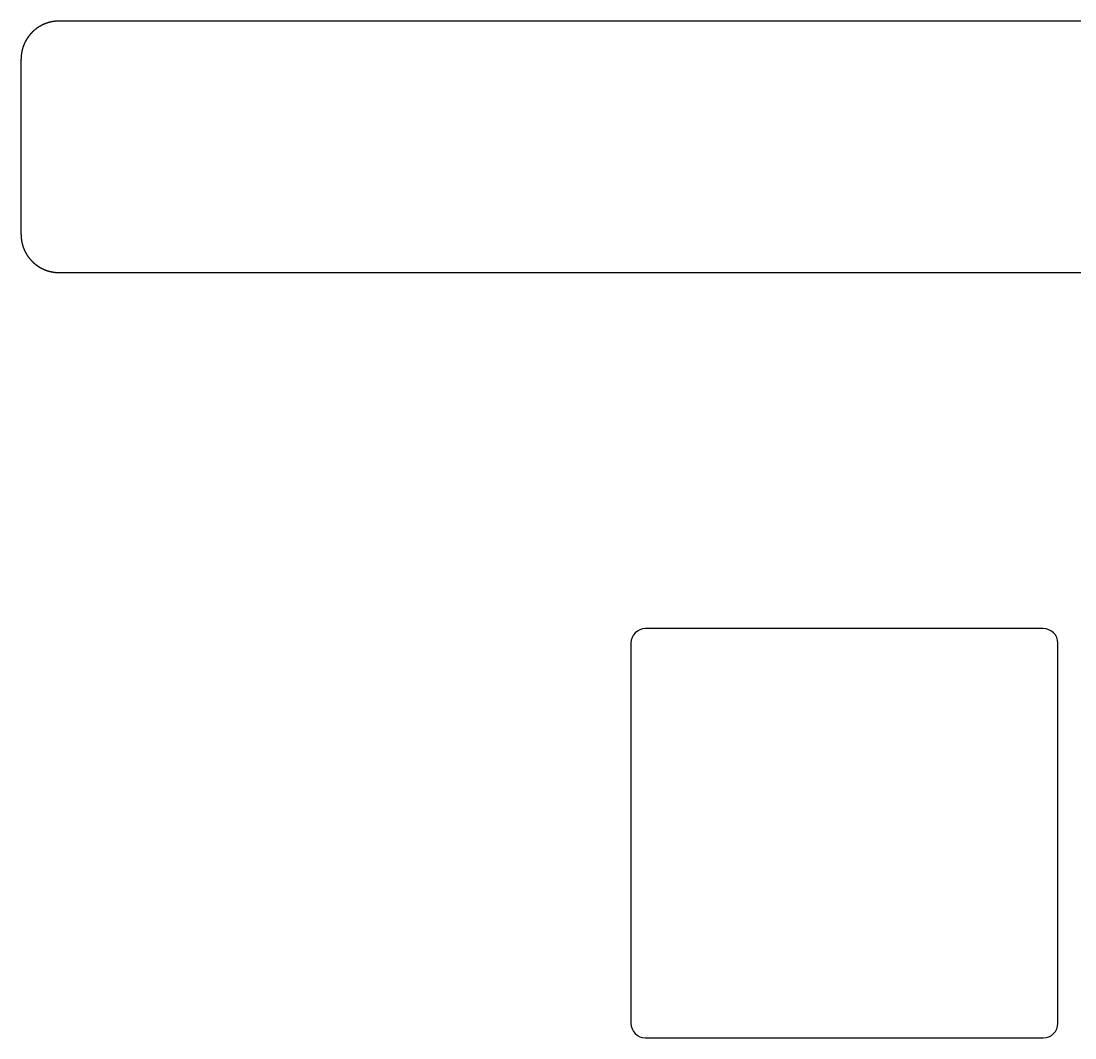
# Model space of a CAD drawing. Header units: millimetres. Extents: x -11 to 340, y -118 to 18.
# Drawn here: x 281.41 to 317.44, y -87.96 to -53.19 of the extents above; entities that cross this region are included whole.
import ezdxf

# ---------------------------------------------------------------- set-up
doc = ezdxf.new("R2010")
doc.units = ezdxf.units.MM
doc.header["$MEASUREMENT"] = 0
doc.layers.add('BLACK', color=7, linetype='CONTINUOUS')

msp = doc.modelspace()

# ---------------------------------------------------------------- linework, layer by layer
at = {"layer": 'BLACK', "linetype": 'Continuous'}
for p, q in [((282.132677, -53.32365), (282.12359, -53.32823)), ((282.141798, -53.319141), (282.132677, -53.32365)), ((282.150952, -53.314706), (282.141798, -53.319141)), ((282.16014, -53.310343), (282.150952, -53.314706)), ((282.16936, -53.306053), (282.16014, -53.310343)), ((282.178612, -53.301837), (282.16936, -53.306053)), ((282.187896, -53.297694), (282.178612, -53.301837)), ((282.19721, -53.293625), (282.187896, -53.297694)), ((282.206555, -53.289629), (282.19721, -53.293625)), ((282.21593, -53.285708), (282.206555, -53.289629)), ((282.225334, -53.281861), (282.21593, -53.285708)), ((282.234767, -53.278089), (282.225334, -53.281861)), ((282.244228, -53.274392), (282.234767, -53.278089)), ((282.253717, -53.270769), (282.244228, -53.274392)), ((282.263234, -53.267222), (282.253717, -53.270769)), ((282.272777, -53.26375), (282.263234, -53.267222)), ((282.282347, -53.260353), (282.272777, -53.26375)), ((282.291943, -53.257032), (282.282347, -53.260353)), ((282.301564, -53.253787), (282.291943, -53.257032)), ((282.31121, -53.250617), (282.301564, -53.253787)), ((282.32088, -53.247524), (282.31121, -53.250617)), ((282.330574, -53.244507), (282.32088, -53.247524)), ((282.340292, -53.241567), (282.330574, -53.244507)), ((282.350033, -53.238703), (282.340292, -53.241567)), ((282.359796, -53.235916), (282.350033, -53.238703)), ((282.369582, -53.233205), (282.359796, -53.235916)), ((282.379389, -53.230572), (282.369582, -53.233205)), ((282.389217, -53.228015), (282.379389, -53.230572)), ((282.399066, -53.225536), (282.389217, -53.228015)), ((282.408936, -53.223134), (282.399066, -53.225536)), ((282.418825, -53.220809), (282.408936, -53.223134)), ((282.428734, -53.218562), (282.418825, -53.220809)), ((282.438662, -53.216393), (282.428734, -53.218562)), ((282.448608, -53.214301), (282.438662, -53.216393)), ((282.458573, -53.212287), (282.448608, -53.214301)), ((282.468555, -53.210351), (282.458573, -53.212287)), ((282.478555, -53.208493), (282.468555, -53.210351)), ((282.488572, -53.206714), (282.478555, -53.208493)), ((282.498606, -53.205012), (282.488572, -53.206714)), ((282.508655, -53.203389), (282.498606, -53.205012)), ((282.518721, -53.201845), (282.508655, -53.203389)), ((282.528802, -53.200378), (282.518721, -53.201845)), ((282.538898, -53.198991), (282.528802, -53.200378)), ((282.549009, -53.197682), (282.538898, -53.198991)), ((282.559134, -53.196452), (282.549009, -53.197682)), ((282.569273, -53.1953), (282.559134, -53.196452)), ((282.579426, -53.194228), (282.569273, -53.1953)), ((282.589592, -53.193234), (282.579426, -53.194228)), ((282.599771, -53.19232), (282.589592, -53.193234)), ((282.609963, -53.191484), (282.599771, -53.19232)), ((282.620167, -53.190728), (282.609963, -53.191484)), ((282.630383, -53.190052), (282.620167, -53.190728)), ((282.64061, -53.189454), (282.630383, -53.190052)), ((282.650849, -53.188936), (282.64061, -53.189454)), ((282.661098, -53.188498), (282.650849, -53.188936)), ((282.671359, -53.188139), (282.661098, -53.188498)), ((282.681629, -53.187859), (282.671359, -53.188139)), ((282.69191, -53.18766), (282.681629, -53.187859)), ((282.7022, -53.18754), (282.69191, -53.18766)), ((282.7125, -53.1875), (282.7022, -53.18754)), ((336.3125, -53.1875), (282.7125, -53.1875)), ((281.689233, -53.685584), (281.686085, -53.689611)), ((281.692396, -53.681569), (281.689233, -53.685584)), ((281.695575, -53.677566), (281.692396, -53.681569)), ((281.69877, -53.673576), (281.695575, -53.677566)), ((281.701981, -53.669598), (281.69877, -53.673576)), ((281.705207, -53.665633), (281.701981, -53.669598)), ((281.70845, -53.66168), (281.705207, -53.665633)), ((281.711707, -53.65774), (281.70845, -53.66168)), ((281.714981, -53.653811), (281.711707, -53.65774)), ((281.718269, -53.649896), (281.714981, -53.653811)), ((281.721573, -53.645994), (281.718269, -53.649896)), ((281.724893, -53.642105), (281.721573, -53.645994)), ((281.728228, -53.638228), (281.724893, -53.642105)), ((281.731577, -53.634364), (281.728228, -53.638228)), ((281.734943, -53.630513), (281.731577, -53.634364)), ((281.738323, -53.626676), (281.734943, -53.630513)), ((281.741718, -53.622851), (281.738323, -53.626676)), ((281.745129, -53.61904), (281.741718, -53.622851)), ((281.748554, -53.615242), (281.745129, -53.61904)), ((281.751994, -53.611457), (281.748554, -53.615242)), ((281.755449, -53.607686), (281.751994, -53.611457)), ((281.758919, -53.603928), (281.755449, -53.607686)), ((281.762404, -53.600184), (281.758919, -53.603928)), ((281.765903, -53.596454), (281.762404, -53.600184)), ((281.769417, -53.592737), (281.765903, -53.596454)), ((281.772945, -53.589034), (281.769417, -53.592737)), ((281.776488, -53.585344), (281.772945, -53.589034)), ((281.780045, -53.581669), (281.776488, -53.585344)), ((281.783617, -53.578007), (281.780045, -53.581669)), ((281.787203, -53.57436), (281.783617, -53.578007)), ((281.790803, -53.570726), (281.787203, -53.57436)), ((281.794417, -53.567107), (281.790803, -53.570726)), ((281.801688, -53.55991), (281.794417, -53.567107)), ((281.809015, -53.552771), (281.801688, -53.55991)), ((281.816397, -53.54569), (281.809015, -53.552771)), ((281.823834, -53.538667), (281.816397, -53.54569)), ((281.831326, -53.531703), (281.823834, -53.538667)), ((281.838871, -53.524797), (281.831326, -53.531703)), ((281.84647, -53.517952), (281.838871, -53.524797)), ((281.854121, -53.511166), (281.84647, -53.517952)), ((281.861825, -53.504441), (281.854121, -53.511166)), ((281.86958, -53.497777), (281.861825, -53.504441)), ((281.877387, -53.491174), (281.86958, -53.497777)), ((281.885244, -53.484633), (281.877387, -53.491174)), ((281.893152, -53.478155), (281.885244, -53.484633)), ((281.901109, -53.471739), (281.893152, -53.478155)), ((281.909115, -53.465387), (281.901109, -53.471739)), ((281.91717, -53.459098), (281.909115, -53.465387)), ((281.925272, -53.452873), (281.91717, -53.459098)), ((281.933422, -53.446713), (281.925272, -53.452873)), ((281.941619, -53.440617), (281.933422, -53.446713)), ((281.949862, -53.434587), (281.941619, -53.440617)), ((281.958151, -53.428622), (281.949862, -53.434587)), ((281.966485, -53.422723), (281.958151, -53.428622)), ((281.974864, -53.416891), (281.966485, -53.422723)), ((281.983287, -53.411125), (281.974864, -53.416891)), ((281.991753, -53.405427), (281.983287, -53.411125)), ((282.000262, -53.399796), (281.991753, -53.405427)), ((282.008814, -53.394232), (282.000262, -53.399796)), ((282.017407, -53.388737), (282.008814, -53.394232)), ((282.026042, -53.383311), (282.017407, -53.388737)), ((282.034717, -53.377953), (282.026042, -53.383311)), ((282.043433, -53.372664), (282.034717, -53.377953)), ((282.052188, -53.367445), (282.043433, -53.372664)), ((282.060983, -53.362296), (282.052188, -53.367445)), ((282.069815, -53.357217), (282.060983, -53.362296)), ((282.078686, -53.352208), (282.069815, -53.357217)), ((282.087594, -53.34727), (282.078686, -53.352208)), ((282.096539, -53.342403), (282.087594, -53.34727)), ((282.10552, -53.337607), (282.096539, -53.342403)), ((282.114537, -53.332883), (282.10552, -53.337607)), ((282.12359, -53.32823), (282.114537, -53.332883)), ((281.489758, -54.044982), (281.488038, -54.049763)), ((281.491497, -54.040206), (281.489758, -54.044982)), ((281.493255, -54.035438), (281.491497, -54.040206)), ((281.495032, -54.030676), (281.493255, -54.035438)), ((281.496828, -54.025922), (281.495032, -54.030676)), ((281.498642, -54.021173), (281.496828, -54.025922)), ((281.500475, -54.016433), (281.498642, -54.021173)), ((281.502328, -54.011698), (281.500475, -54.016433)), ((281.504198, -54.006972), (281.502328, -54.011698)), ((281.506088, -54.002251), (281.504198, -54.006972)), ((281.507995, -53.99754), (281.506088, -54.002251)), ((281.509922, -53.992834), (281.507995, -53.99754)), ((281.511867, -53.988137), (281.509922, -53.992834)), ((281.513832, -53.983445), (281.511867, -53.988137)), ((281.515814, -53.978763), (281.513832, -53.983445)), ((281.517815, -53.974087), (281.515814, -53.978763)), ((281.519834, -53.96942), (281.517815, -53.974087)), ((281.521873, -53.964759), (281.519834, -53.96942)), ((281.523929, -53.960108), (281.521873, -53.964759)), ((281.526004, -53.955462), (281.523929, -53.960108)), ((281.528097, -53.950827), (281.526004, -53.955462)), ((281.530209, -53.946197), (281.528097, -53.950827)), ((281.532339, -53.941577), (281.530209, -53.946197)), ((281.534487, -53.936964), (281.532339, -53.941577)), ((281.536654, -53.93236), (281.534487, -53.936964)), ((281.538839, -53.927763), (281.536654, -53.93236)), ((281.541042, -53.923176), (281.538839, -53.927763)), ((281.543263, -53.918595), (281.541042, -53.923176)), ((281.545503, -53.914025), (281.543263, -53.918595)), ((281.547761, -53.909461), (281.545503, -53.914025)), ((281.550036, -53.904908), (281.547761, -53.909461)), ((281.55233, -53.900361), (281.550036, -53.904908)), ((281.554642, -53.895825), (281.55233, -53.900361)), ((281.556972, -53.891296), (281.554642, -53.895825)), ((281.559319, -53.886777), (281.556972, -53.891296)), ((281.561685, -53.882266), (281.559319, -53.886777)), ((281.564069, -53.877765), (281.561685, -53.882266)), ((281.56647, -53.873272), (281.564069, -53.877765)), ((281.568889, -53.868789), (281.56647, -53.873272)), ((281.571327, -53.864314), (281.568889, -53.868789)), ((281.573782, -53.85985), (281.571327, -53.864314)), ((281.576255, -53.855393), (281.573782, -53.85985)), ((281.578745, -53.850948), (281.576255, -53.855393)), ((281.581253, -53.84651), (281.578745, -53.850948)), ((281.583778, -53.842083), (281.581253, -53.84651)), ((281.586322, -53.837665), (281.583778, -53.842083)), ((281.588882, -53.833257), (281.586322, -53.837665)), ((281.591461, -53.828858), (281.588882, -53.833257)), ((281.594056, -53.82447), (281.591461, -53.828858)), ((281.59667, -53.82009), (281.594056, -53.82447)), ((281.5993, -53.815722), (281.59667, -53.82009)), ((281.601948, -53.811362), (281.5993, -53.815722)), ((281.604613, -53.807014), (281.601948, -53.811362)), ((281.607295, -53.802674), (281.604613, -53.807014)), ((281.609995, -53.798346), (281.607295, -53.802674)), ((281.612712, -53.794028), (281.609995, -53.798346)), ((281.615445, -53.78972), (281.612712, -53.794028)), ((281.618197, -53.785422), (281.615445, -53.78972)), ((281.620965, -53.781135), (281.618197, -53.785422)), ((281.62375, -53.776858), (281.620965, -53.781135)), ((281.626552, -53.772593), (281.62375, -53.776858)), ((281.629371, -53.768337), (281.626552, -53.772593)), ((281.632207, -53.764093), (281.629371, -53.768337)), ((281.63506, -53.759859), (281.632207, -53.764093)), ((281.637929, -53.755637), (281.63506, -53.759859)), ((281.640815, -53.751424), (281.637929, -53.755637)), ((281.643718, -53.747224), (281.640815, -53.751424)), ((281.646638, -53.743034), (281.643718, -53.747224)), ((281.649574, -53.738856), (281.646638, -53.743034)), ((281.652527, -53.734688), (281.649574, -53.738856)), ((281.655496, -53.730533), (281.652527, -53.734688)), ((281.658482, -53.726388), (281.655496, -53.730533)), ((281.661484, -53.722255), (281.658482, -53.726388)), ((281.664502, -53.718133), (281.661484, -53.722255)), ((281.667537, -53.714023), (281.664502, -53.718133)), ((281.670588, -53.709925), (281.667537, -53.714023)), ((281.673655, -53.705839), (281.670588, -53.709925)), ((281.676739, -53.701763), (281.673655, -53.705839)), ((281.679838, -53.697701), (281.676739, -53.701763)), ((281.682954, -53.69365), (281.679838, -53.697701)), ((281.686085, -53.689611), (281.682954, -53.69365)), ((281.4149, -54.407851), (281.414601, -54.412971)), ((281.415219, -54.402737), (281.4149, -54.407851)), ((281.415558, -54.397623), (281.415219, -54.402737)), ((281.415917, -54.392514), (281.415558, -54.397623)), ((281.416296, -54.387406), (281.415917, -54.392514)), ((281.416695, -54.382304), (281.416296, -54.387406)), ((281.417113, -54.377202), (281.416695, -54.382304)), ((281.417551, -54.372106), (281.417113, -54.377202)), ((281.41801, -54.36701), (281.417551, -54.372106)), ((281.418488, -54.36192), (281.41801, -54.36701)), ((281.418985, -54.356831), (281.418488, -54.36192)), ((281.419503, -54.351748), (281.418985, -54.356831)), ((281.42004, -54.346665), (281.419503, -54.351748)), ((281.420597, -54.341589), (281.42004, -54.346665)), ((281.421174, -54.336513), (281.420597, -54.341589)), ((281.421771, -54.331443), (281.421174, -54.336513)), ((281.422387, -54.326375), (281.421771, -54.331443)), ((281.423023, -54.321312), (281.422387, -54.326375)), ((281.423679, -54.316251), (281.423023, -54.321312)), ((281.424354, -54.311195), (281.423679, -54.316251)), ((281.42505, -54.306141), (281.424354, -54.311195)), ((281.425764, -54.301094), (281.42505, -54.306141)), ((281.426499, -54.296047), (281.425764, -54.301094)), ((281.427253, -54.291007), (281.426499, -54.296047)), ((281.428027, -54.285968), (281.427253, -54.291007)), ((281.42882, -54.280936), (281.428027, -54.285968)), ((281.429634, -54.275905), (281.42882, -54.280936)), ((281.430466, -54.270881), (281.429634, -54.275905)), ((281.431319, -54.265858), (281.430466, -54.270881)), ((281.432191, -54.260842), (281.431319, -54.265858)), ((281.433083, -54.255828), (281.432191, -54.260842)), ((281.433994, -54.25082), (281.433083, -54.255828)), ((281.434924, -54.245814), (281.433994, -54.25082)), ((281.435875, -54.240815), (281.434924, -54.245814)), ((281.436845, -54.235818), (281.435875, -54.240815)), ((281.437834, -54.230828), (281.436845, -54.235818)), ((281.438843, -54.22584), (281.437834, -54.230828)), ((281.439871, -54.220859), (281.438843, -54.22584)), ((281.440919, -54.21588), (281.439871, -54.220859)), ((281.441986, -54.210908), (281.440919, -54.21588)), ((281.443073, -54.205939), (281.441986, -54.210908)), ((281.444179, -54.200976), (281.443073, -54.205939)), ((281.445305, -54.196016), (281.444179, -54.200976)), ((281.44645, -54.191063), (281.445305, -54.196016)), ((281.447615, -54.186113), (281.44645, -54.191063)), ((281.448798, -54.18117), (281.447615, -54.186113)), ((281.450002, -54.17623), (281.448798, -54.18117)), ((281.451224, -54.171297), (281.450002, -54.17623)), ((281.452467, -54.166367), (281.451224, -54.171297)), ((281.453728, -54.161445), (281.452467, -54.166367)), ((281.455009, -54.156525), (281.453728, -54.161445)), ((281.456308, -54.151613), (281.455009, -54.156525)), ((281.457628, -54.146704), (281.456308, -54.151613)), ((281.458966, -54.141803), (281.457628, -54.146704)), ((281.460324, -54.136905), (281.458966, -54.141803)), ((281.461701, -54.132015), (281.460324, -54.136905)), ((281.463098, -54.127128), (281.461701, -54.132015)), ((281.464513, -54.122249), (281.463098, -54.127128)), ((281.465948, -54.117374), (281.464513, -54.122249)), ((281.467401, -54.112506), (281.465948, -54.117374)), ((281.468875, -54.107642), (281.467401, -54.112506)), ((281.470367, -54.102786), (281.468875, -54.107642)), ((281.471878, -54.097934), (281.470367, -54.102786)), ((281.473408, -54.09309), (281.471878, -54.097934)), ((281.474958, -54.08825), (281.473408, -54.09309)), ((281.476526, -54.083418), (281.474958, -54.08825)), ((281.478114, -54.07859), (281.476526, -54.083418)), ((281.47972, -54.073771), (281.478114, -54.07859)), ((281.481346, -54.068956), (281.47972, -54.073771)), ((281.48299, -54.064149), (281.481346, -54.068956)), ((281.484654, -54.059346), (281.48299, -54.064149)), ((281.486336, -54.054552), (281.484654, -54.059346)), ((281.488038, -54.049763), (281.486336, -54.054552)), ((281.412503, -54.48491), (281.4125, -54.4875)), ((281.4125, -60.4875), (281.4125, -54.4875)), ((281.412523, -54.479755), (281.412503, -54.48491)), ((281.412563, -54.474604), (281.412523, -54.479755)), ((281.412623, -54.469452), (281.412563, -54.474604)), ((281.412703, -54.464306), (281.412623, -54.469452)), ((281.412803, -54.45916), (281.412703, -54.464306)), ((281.412923, -54.454018), (281.412803, -54.45916)), ((281.413063, -54.448877), (281.412923, -54.454018)), ((281.413223, -54.44374), (281.413063, -54.448877)), ((281.413403, -54.438604), (281.413223, -54.44374)), ((281.413602, -54.433473), (281.413403, -54.438604)), ((281.413822, -54.428342), (281.413602, -54.433473)), ((281.414062, -54.423217), (281.413822, -54.428342)), ((281.414321, -54.418091), (281.414062, -54.423217)), ((281.414601, -54.412971), (281.414321, -54.418091)), ((281.4125, -60.4875), (281.41254, -60.4978)), ((281.41254, -60.4978), (281.41266, -60.50809)), ((281.41266, -60.50809), (281.412859, -60.518371)), ((281.412859, -60.518371), (281.413139, -60.528641)), ((281.413139, -60.528641), (281.413498, -60.538902)), ((281.413498, -60.538902), (281.413936, -60.549151)), ((281.413936, -60.549151), (281.414454, -60.55939)), ((281.414454, -60.55939), (281.415052, -60.569617)), ((281.415052, -60.569617), (281.415728, -60.579833)), ((281.415728, -60.579833), (281.416484, -60.590037)), ((281.416484, -60.590037), (281.41732, -60.600229)), ((281.41732, -60.600229), (281.418234, -60.610408)), ((281.418234, -60.610408), (281.419228, -60.620574)), ((281.419228, -60.620574), (281.4203, -60.630727)), ((281.4203, -60.630727), (281.421452, -60.640866)), ((281.421452, -60.640866), (281.422682, -60.650991)), ((281.422682, -60.650991), (281.423991, -60.661102)), ((281.423991, -60.661102), (281.425378, -60.671198)), ((281.425378, -60.671198), (281.426845, -60.681279)), ((281.426845, -60.681279), (281.428389, -60.691345)), ((281.428389, -60.691345), (281.430012, -60.701394)), ((281.430012, -60.701394), (281.431714, -60.711428)), ((281.431714, -60.711428), (281.433493, -60.721445)), ((281.433493, -60.721445), (281.435351, -60.731445)), ((281.435351, -60.731445), (281.437287, -60.741427)), ((281.437287, -60.741427), (281.439301, -60.751392)), ((281.439301, -60.751392), (281.441393, -60.761338)), ((281.441393, -60.761338), (281.443562, -60.771266)), ((281.443562, -60.771266), (281.445809, -60.781175)), ((281.445809, -60.781175), (281.448134, -60.791064)), ((281.448134, -60.791064), (281.450536, -60.800934)), ((281.450536, -60.800934), (281.453015, -60.810783)), ((281.453015, -60.810783), (281.455572, -60.820611)), ((281.455572, -60.820611), (281.458205, -60.830418)), ((281.458205, -60.830418), (281.460916, -60.840204)), ((281.460916, -60.840204), (281.463703, -60.849967)), ((281.463703, -60.849967), (281.466567, -60.859708)), ((281.466567, -60.859708), (281.469507, -60.869426)), ((281.469507, -60.869426), (281.472524, -60.87912)), ((281.472524, -60.87912), (281.475617, -60.88879)), ((281.475617, -60.88879), (281.478787, -60.898436)), ((281.478787, -60.898436), (281.482032, -60.908057)), ((281.482032, -60.908057), (281.485353, -60.917653)), ((281.485353, -60.917653), (281.48875, -60.927223)), ((281.48875, -60.927223), (281.492222, -60.936766)), ((281.492222, -60.936766), (281.495769, -60.946283)), ((281.495769, -60.946283), (281.499392, -60.955772)), ((281.499392, -60.955772), (281.503089, -60.965233)), ((281.503089, -60.965233), (281.506861, -60.974666)), ((281.506861, -60.974666), (281.510708, -60.98407)), ((281.510708, -60.98407), (281.514629, -60.993445)), ((281.514629, -60.993445), (281.518625, -61.00279)), ((281.518625, -61.00279), (281.522694, -61.012104)), ((281.522694, -61.012104), (281.526837, -61.021388)), ((281.526837, -61.021388), (281.531053, -61.03064)), ((281.531053, -61.03064), (281.535343, -61.03986)), ((281.535343, -61.03986), (281.539706, -61.049048)), ((281.539706, -61.049048), (281.544141, -61.058202)), ((281.544141, -61.058202), (281.54865, -61.067323)), ((281.54865, -61.067323), (281.55323, -61.07641)), ((281.55323, -61.07641), (281.557883, -61.085463)), ((281.557883, -61.085463), (281.562607, -61.09448)), ((281.562607, -61.09448), (281.567403, -61.103461)), ((281.567403, -61.103461), (281.57227, -61.112406)), ((281.57227, -61.112406), (281.577208, -61.121314)), ((281.577208, -61.121314), (281.582217, -61.130185)), ((281.582217, -61.130185), (281.587296, -61.139017)), ((281.587296, -61.139017), (281.592445, -61.147812)), ((281.592445, -61.147812), (281.597664, -61.156567)), ((281.597664, -61.156567), (281.602953, -61.165283)), ((281.602953, -61.165283), (281.608311, -61.173958)), ((281.608311, -61.173958), (281.613737, -61.182593)), ((281.613737, -61.182593), (281.619232, -61.191186)), ((281.619232, -61.191186), (281.624796, -61.199738)), ((281.624796, -61.199738), (281.630427, -61.208247)), ((281.630427, -61.208247), (281.636125, -61.216713)), ((281.636125, -61.216713), (281.641891, -61.225136)), ((281.641891, -61.225136), (281.647723, -61.233515)), ((281.647723, -61.233515), (281.653622, -61.241849)), ((281.653622, -61.241849), (281.659587, -61.250138)), ((281.659587, -61.250138), (281.665617, -61.258381)), ((281.665617, -61.258381), (281.671713, -61.266578)), ((281.671713, -61.266578), (281.677873, -61.274728)), ((281.677873, -61.274728), (281.684098, -61.28283)), ((281.684098, -61.28283), (281.690387, -61.290885)), ((281.690387, -61.290885), (281.696739, -61.298891)), ((281.696739, -61.298891), (281.703155, -61.306848)), ((281.703155, -61.306848), (281.709633, -61.314756)), ((281.709633, -61.314756), (281.716174, -61.322613)), ((281.716174, -61.322613), (281.722777, -61.33042)), ((281.722777, -61.33042), (281.729441, -61.338175)), ((281.729441, -61.338175), (281.736166, -61.345879)), ((281.736166, -61.345879), (281.742952, -61.35353)), ((281.742952, -61.35353), (281.749797, -61.361129)), ((281.749797, -61.361129), (281.756703, -61.368674)), ((281.756703, -61.368674), (281.763667, -61.376166)), ((281.763667, -61.376166), (281.77069, -61.383603)), ((281.77069, -61.383603), (281.777771, -61.390985)), ((281.777771, -61.390985), (281.78491, -61.398312)), ((281.78491, -61.398312), (281.792107, -61.405583)), ((281.792107, -61.405583), (281.795726, -61.409197)), ((281.795726, -61.409197), (281.79936, -61.412797)), ((281.79936, -61.412797), (281.803007, -61.416383)), ((281.803007, -61.416383), (281.806669, -61.419955)), ((281.806669, -61.419955), (281.810344, -61.423512)), ((281.810344, -61.423512), (281.814034, -61.427055)), ((281.814034, -61.427055), (281.817737, -61.430583)), ((281.817737, -61.430583), (281.821454, -61.434097)), ((281.821454, -61.434097), (281.825184, -61.437596)), ((281.825184, -61.437596), (281.828928, -61.441081)), ((281.828928, -61.441081), (281.832686, -61.444551)), ((281.832686, -61.444551), (281.836457, -61.448006)), ((281.836457, -61.448006), (281.840242, -61.451446)), ((281.840242, -61.451446), (281.84404, -61.454871)), ((281.84404, -61.454871), (281.847851, -61.458282)), ((281.847851, -61.458282), (281.851676, -61.461677)), ((281.851676, -61.461677), (281.855513, -61.465057)), ((281.855513, -61.465057), (281.859364, -61.468423)), ((281.859364, -61.468423), (281.863228, -61.471772)), ((281.863228, -61.471772), (281.867105, -61.475107)), ((281.867105, -61.475107), (281.870994, -61.478427)), ((281.870994, -61.478427), (281.874896, -61.481731)), ((281.874896, -61.481731), (281.878811, -61.485019)), ((281.878811, -61.485019), (281.88274, -61.488293)), ((281.88274, -61.488293), (281.88668, -61.49155)), ((281.88668, -61.49155), (281.890633, -61.494793)), ((281.890633, -61.494793), (281.894598, -61.498019)), ((281.894598, -61.498019), (281.898576, -61.50123)), ((281.898576, -61.50123), (281.902566, -61.504425)), ((281.902566, -61.504425), (281.906569, -61.507604)), ((281.906569, -61.507604), (281.910584, -61.510767)), ((281.910584, -61.510767), (281.914611, -61.513915)), ((281.914611, -61.513915), (281.91865, -61.517046)), ((281.91865, -61.517046), (281.922701, -61.520162)), ((281.922701, -61.520162), (281.926763, -61.523261)), ((281.926763, -61.523261), (281.930839, -61.526345)), ((281.930839, -61.526345), (281.934925, -61.529412)), ((281.934925, -61.529412), (281.939023, -61.532463)), ((281.939023, -61.532463), (281.943133, -61.535498)), ((281.943133, -61.535498), (281.947255, -61.538516)), ((281.947255, -61.538516), (281.951388, -61.541518)), ((281.951388, -61.541518), (281.955533, -61.544504)), ((281.955533, -61.544504), (281.959688, -61.547473)), ((281.959688, -61.547473), (281.963856, -61.550426)), ((281.963856, -61.550426), (281.968034, -61.553362)), ((281.968034, -61.553362), (281.972224, -61.556282)), ((281.972224, -61.556282), (281.976424, -61.559185)), ((281.976424, -61.559185), (281.980637, -61.562071)), ((281.980637, -61.562071), (281.984859, -61.56494)), ((281.984859, -61.56494), (281.989093, -61.567793)), ((281.989093, -61.567793), (281.993337, -61.570629)), ((281.993337, -61.570629), (281.997593, -61.573448)), ((281.997593, -61.573448), (282.001858, -61.57625)), ((282.001858, -61.57625), (282.006135, -61.579035)), ((282.006135, -61.579035), (282.010422, -61.581803)), ((282.010422, -61.581803), (282.01472, -61.584555)), ((282.01472, -61.584555), (282.019028, -61.587288)), ((282.019028, -61.587288), (282.023346, -61.590005)), ((282.023346, -61.590005), (282.027674, -61.592705)), ((282.027674, -61.592705), (282.032014, -61.595387)), ((282.032014, -61.595387), (282.036362, -61.598052)), ((282.036362, -61.598052), (282.040722, -61.6007)), ((282.040722, -61.6007), (282.04509, -61.60333)), ((282.04509, -61.60333), (282.04947, -61.605944)), ((282.04947, -61.605944), (282.053858, -61.608539)), ((282.053858, -61.608539), (282.058257, -61.611118)), ((282.058257, -61.611118), (282.062665, -61.613678)), ((282.062665, -61.613678), (282.067083, -61.616222)), ((282.067083, -61.616222), (282.07151, -61.618747)), ((282.07151, -61.618747), (282.075948, -61.621255)), ((282.075948, -61.621255), (282.080393, -61.623745)), ((282.080393, -61.623745), (282.08485, -61.626218)), ((282.08485, -61.626218), (282.089314, -61.628673)), ((282.089314, -61.628673), (282.093789, -61.631111)), ((282.093789, -61.631111), (282.098272, -61.63353)), ((282.098272, -61.63353), (282.102765, -61.635931)), ((282.102765, -61.635931), (282.107266, -61.638315)), ((282.107266, -61.638315), (282.111777, -61.640681)), ((282.111777, -61.640681), (282.116296, -61.643028)), ((282.116296, -61.643028), (282.120825, -61.645358)), ((282.120825, -61.645358), (282.125361, -61.64767)), ((282.125361, -61.64767), (282.129908, -61.649964)), ((282.129908, -61.649964), (282.134461, -61.652239)), ((282.134461, -61.652239), (282.139025, -61.654497)), ((282.139025, -61.654497), (282.143595, -61.656737)), ((282.143595, -61.656737), (282.148176, -61.658958)), ((282.148176, -61.658958), (282.152763, -61.661161)), ((282.152763, -61.661161), (282.15736, -61.663346)), ((282.15736, -61.663346), (282.161964, -61.665513)), ((282.161964, -61.665513), (282.166577, -61.667661)), ((282.166577, -61.667661), (282.171197, -61.669791)), ((282.171197, -61.669791), (282.175827, -61.671903)), ((282.175827, -61.671903), (282.180462, -61.673996)), ((282.180462, -61.673996), (282.185108, -61.676071)), ((282.185108, -61.676071), (282.189759, -61.678127)), ((282.189759, -61.678127), (282.19442, -61.680166)), ((282.19442, -61.680166), (282.199087, -61.682185)), ((282.199087, -61.682185), (282.203763, -61.684186)), ((282.203763, -61.684186), (282.208445, -61.686168)), ((282.208445, -61.686168), (282.213137, -61.688133)), ((282.213137, -61.688133), (282.217834, -61.690078)), ((282.217834, -61.690078), (282.22254, -61.692005)), ((282.22254, -61.692005), (282.227251, -61.693912)), ((282.227251, -61.693912), (282.231972, -61.695802)), ((282.231972, -61.695802), (282.236698, -61.697672)), ((282.236698, -61.697672), (282.241433, -61.699525)), ((282.241433, -61.699525), (282.246173, -61.701358)), ((282.246173, -61.701358), (282.250922, -61.703172)), ((282.250922, -61.703172), (282.255676, -61.704968)), ((282.255676, -61.704968), (282.260438, -61.706745)), ((282.260438, -61.706745), (282.265206, -61.708503)), ((282.265206, -61.708503), (282.269982, -61.710242)), ((282.269982, -61.710242), (282.274763, -61.711962)), ((282.274763, -61.711962), (282.279552, -61.713664)), ((282.279552, -61.713664), (282.284346, -61.715346)), ((282.284346, -61.715346), (282.289149, -61.71701)), ((282.289149, -61.71701), (282.293956, -61.718654)), ((282.293956, -61.718654), (282.298771, -61.72028)), ((282.298771, -61.72028), (282.30359, -61.721886)), ((282.30359, -61.721886), (282.308418, -61.723474)), ((282.308418, -61.723474), (282.31325, -61.725042)), ((282.31325, -61.725042), (282.31809, -61.726592)), ((282.31809, -61.726592), (282.322934, -61.728122)), ((282.322934, -61.728122), (282.327786, -61.729633)), ((282.327786, -61.729633), (282.332642, -61.731125)), ((282.332642, -61.731125), (282.337506, -61.732599)), ((282.337506, -61.732599), (282.342374, -61.734052)), ((282.342374, -61.734052), (282.347249, -61.735487)), ((282.347249, -61.735487), (282.352128, -61.736902)), ((282.352128, -61.736902), (282.357015, -61.738299)), ((282.357015, -61.738299), (282.361905, -61.739676)), ((282.361905, -61.739676), (282.366803, -61.741034)), ((282.366803, -61.741034), (282.371704, -61.742372)), ((282.371704, -61.742372), (282.376613, -61.743692)), ((282.376613, -61.743692), (282.381525, -61.744991)), ((282.381525, -61.744991), (282.386445, -61.746272)), ((282.386445, -61.746272), (282.391367, -61.747533)), ((282.391367, -61.747533), (282.396297, -61.748776)), ((282.396297, -61.748776), (282.40123, -61.749998)), ((282.40123, -61.749998), (282.40617, -61.751202)), ((282.40617, -61.751202), (282.411113, -61.752385)), ((282.411113, -61.752385), (282.416063, -61.75355)), ((282.416063, -61.75355), (282.421016, -61.754695)), ((282.421016, -61.754695), (282.425976, -61.755821)), ((282.425976, -61.755821), (282.430939, -61.756927)), ((282.430939, -61.756927), (282.435908, -61.758014)), ((282.435908, -61.758014), (282.44088, -61.759081)), ((282.44088, -61.759081), (282.445859, -61.760129)), ((282.445859, -61.760129), (282.45084, -61.761157)), ((282.45084, -61.761157), (282.455828, -61.762166)), ((282.455828, -61.762166), (282.460818, -61.763155)), ((282.460818, -61.763155), (282.465815, -61.764125)), ((282.465815, -61.764125), (282.470814, -61.765076)), ((282.470814, -61.765076), (282.47582, -61.766006)), ((282.47582, -61.766006), (282.480828, -61.766917)), ((282.480828, -61.766917), (282.485842, -61.767809)), ((282.485842, -61.767809), (282.490858, -61.768681)), ((282.490858, -61.768681), (282.495881, -61.769534)), ((282.495881, -61.769534), (282.500905, -61.770366)), ((282.500905, -61.770366), (282.505936, -61.77118)), ((282.505936, -61.77118), (282.510968, -61.771973)), ((282.510968, -61.771973), (282.516007, -61.772747)), ((282.516007, -61.772747), (282.521047, -61.773501)), ((282.521047, -61.773501), (282.526094, -61.774236)), ((282.526094, -61.774236), (282.531141, -61.77495)), ((282.531141, -61.77495), (282.536195, -61.775646)), ((282.536195, -61.775646), (282.541251, -61.776321)), ((282.541251, -61.776321), (282.546312, -61.776977)), ((282.546312, -61.776977), (282.551375, -61.777613)), ((282.551375, -61.777613), (282.556443, -61.778229)), ((282.556443, -61.778229), (282.561513, -61.778826)), ((282.561513, -61.778826), (282.566589, -61.779403)), ((282.566589, -61.779403), (282.571665, -61.77996)), ((282.571665, -61.77996), (282.576748, -61.780497)), ((282.576748, -61.780497), (282.581831, -61.781015)), ((282.581831, -61.781015), (282.58692, -61.781512)), ((282.58692, -61.781512), (282.59201, -61.78199)), ((282.59201, -61.78199), (282.597106, -61.782449)), ((282.597106, -61.782449), (282.602202, -61.782887)), ((282.602202, -61.782887), (282.607304, -61.783305)), ((282.607304, -61.783305), (282.612406, -61.783704)), ((282.612406, -61.783704), (282.617514, -61.784083)), ((282.617514, -61.784083), (282.622623, -61.784442)), ((282.622623, -61.784442), (282.627737, -61.784781)), ((282.627737, -61.784781), (282.632851, -61.7851)), ((282.632851, -61.7851), (282.637971, -61.785399)), ((282.637971, -61.785399), (282.643091, -61.785679)), ((282.643091, -61.785679), (282.648217, -61.785938)), ((282.648217, -61.785938), (282.653342, -61.786178)), ((282.653342, -61.786178), (282.658473, -61.786398)), ((282.658473, -61.786398), (282.663604, -61.786597)), ((282.663604, -61.786597), (282.66874, -61.786777)), ((282.66874, -61.786777), (282.673877, -61.786937)), ((282.673877, -61.786937), (282.679018, -61.787077)), ((282.679018, -61.787077), (282.68416, -61.787197)), ((282.68416, -61.787197), (282.689306, -61.787297)), ((282.689306, -61.787297), (282.694452, -61.787377)), ((282.694452, -61.787377), (282.699604, -61.787437)), ((282.699604, -61.787437), (282.704755, -61.787477)), ((282.704755, -61.787477), (282.709911, -61.787497)), ((282.709911, -61.787497), (282.7125, -61.7875)), ((282.7125, -61.7875), (336.3125, -61.7875)), ((316.3625, -73.9625), (302.7625, -73.9625)), ((302.2625, -74.4625), (302.2625, -87.4625)), ((316.8625, -87.4625), (316.8625, -74.4625)), ((302.7625, -87.9625), (316.3625, -87.9625))]:
    msp.add_line(p, q, dxfattribs=at)
at = {"layer": 'BLACK'}
for centre, start, end in [((302.7625, -74.4625), 90, 180), ((316.3625, -74.4625), 0, 90), ((302.7625, -87.4625), 180, 270), ((316.3625, -87.4625), 270, 0)]:
    msp.add_arc(centre, 0.5, start, end, dxfattribs=at)

doc.saveas('drawing.dxf')
